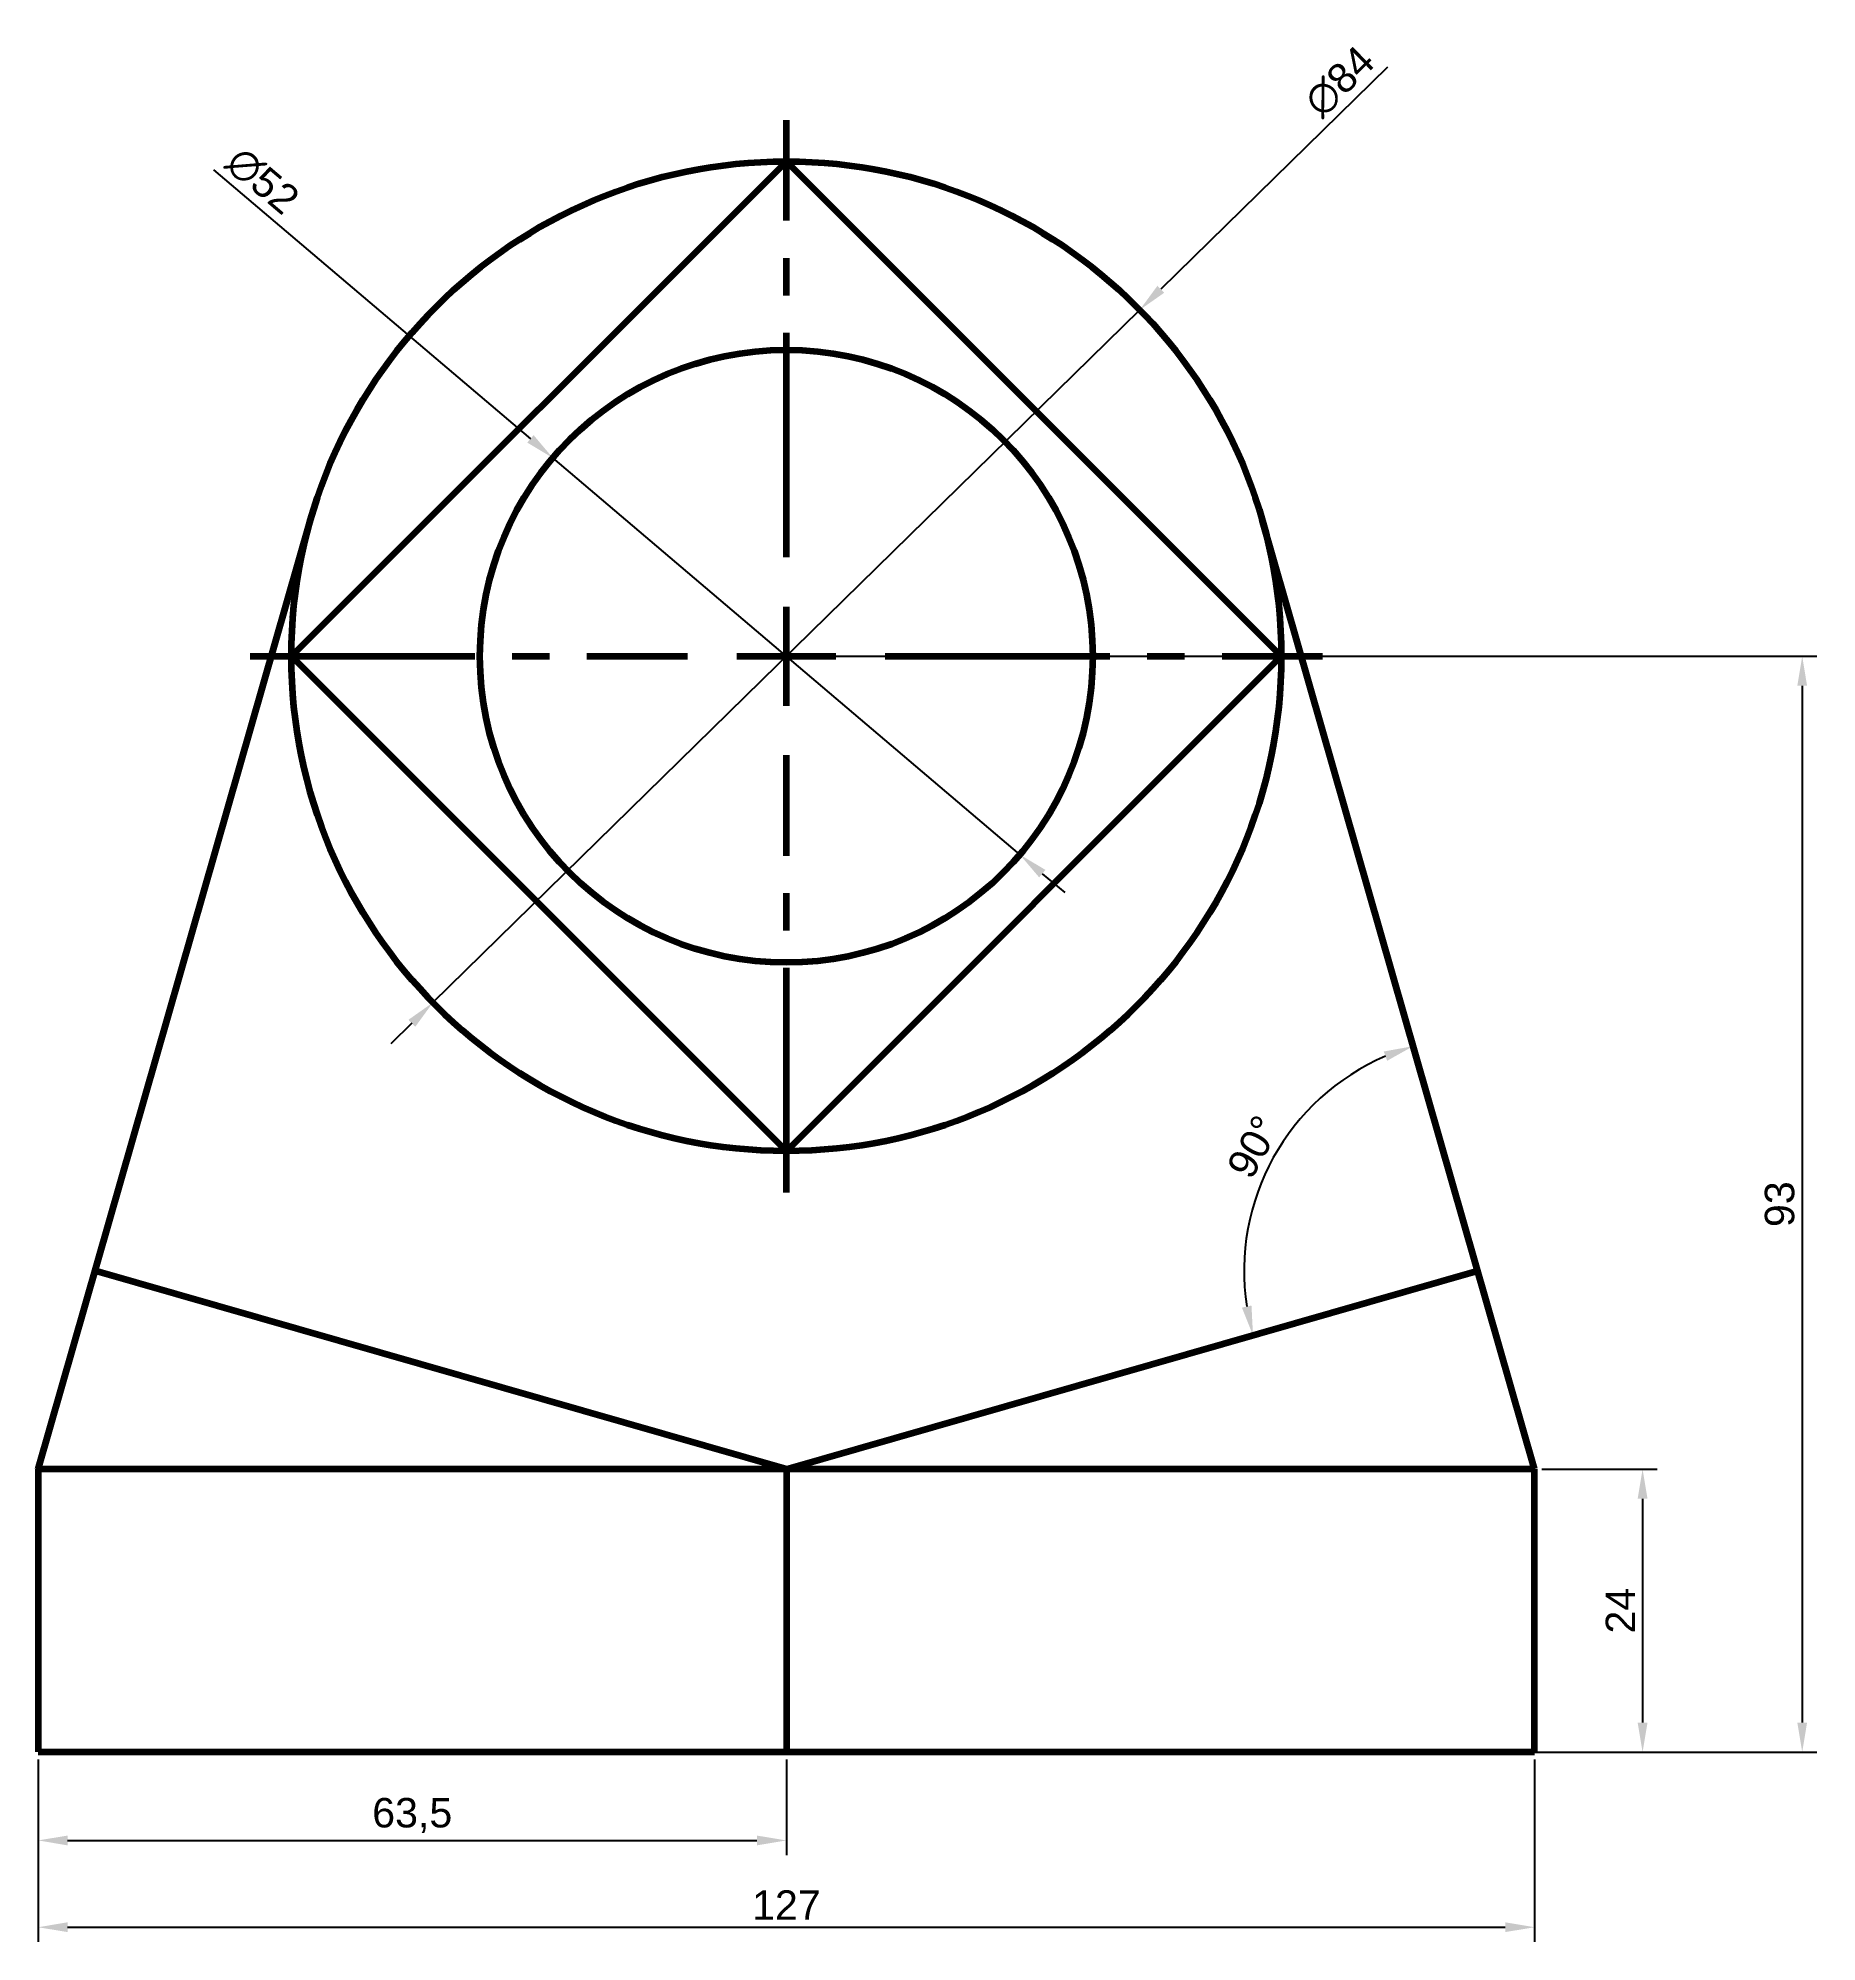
# Model space of a CAD drawing. Header units: millimetres. Extents: x 86 to 237, y 75 to 236.
import ezdxf

# ---------------------------------------------------------------- set-up
doc = ezdxf.new("R2010")
doc.units = ezdxf.units.MM
doc.linetypes.add('CENTER2', pattern=[28.575, 19.05, -3.175, 3.175, -3.175])
doc.styles.get("Standard").update_dxf_attribs({"font": 'arial.ttf'})
doc.dimstyles.new('ISO-25', dxfattribs={"dimtxt": 2.5, "dimasz": 2.5, "dimexe": 1.25, "dimexo": 0.625, "dimtad": 1, "dimtxsty": 'Standard', "dimcen": 2.5, "dimadec": 0, "dimazin": 0, "dimtfac": 1, "dimtmove": 0, "dimatfit": 3, "dimfxl": 1, "dimarcsym": 0})

# ---------------------------------------------------------------- blocks, each defined once
blk = doc.blocks.new('*U2')
at = {"color": 0, "linetype": 'CENTER2', "lineweight": 100, "transparency": 16777216}
for p, q in [((0, 8.4), (0, 45.5)), ((-45.5, 0), (-8.4, 0)), ((8.4, 0), (45.5, 0)), ((0, -45.5), (0, -8.4))]:
    blk.add_line(p, q, dxfattribs=at)
at = {"color": 0, "linetype": 'Continuous', "lineweight": 100, "transparency": 16777216}
for p, q in [((0, -4.2), (0, 4.2)), ((-4.2, 0), (4.2, 0))]:
    blk.add_line(p, q, dxfattribs=at)
blk = doc.blocks.new('*D3')
at = {"color": 0, "lineweight": -2, "transparency": 16777216}
for p, q in [((200.45, 233.77), (181.21, 214.91)), ((119.43, 154.37), (179.42, 213.16)), ((117.65, 152.62), (115.86, 150.87))]:
    blk.add_line(p, q, dxfattribs=at)
at = {"color": 0, "transparency": 16777216}
for points in [[(180.92, 215.21), (181.5, 214.62), (179.42, 213.16)], [(117.36, 152.91), (117.94, 152.32), (119.43, 154.37)]]:
    blk.add_solid(points, dxfattribs=at)
at = {"layer": 'Defpoints', "color": 0, "transparency": 16777216}
for p in [(179.42, 213.16), (119.43, 154.37)]:
    blk.add_point(p, dxfattribs=at)
at = {"color": 0, "transparency": 16777216, "insert": (196.38, 232.54), "char_height": 2.5, "attachment_point": 5, "rotation": 44.4254}
blk.add_mtext('∅84', dxfattribs=at)
blk = doc.blocks.new('*D4')
at = {"color": 0, "lineweight": -2, "transparency": 16777216}
for p, q in [((100.82, 225.05), (127.71, 202.21)), ((169.24, 166.93), (129.61, 200.6)), ((171.15, 165.31), (173.06, 163.7))]:
    blk.add_line(p, q, dxfattribs=at)
at = {"color": 0, "transparency": 16777216}
for points in [[(127.98, 202.53), (127.44, 201.9), (129.61, 200.6)], [(171.42, 165.63), (170.88, 165), (169.24, 166.93)]]:
    blk.add_solid(points, dxfattribs=at)
at = {"layer": 'Defpoints', "color": 0, "transparency": 16777216}
for p in [(129.61, 200.6), (169.24, 166.93)]:
    blk.add_point(p, dxfattribs=at)
at = {"color": 0, "transparency": 16777216, "insert": (104.97, 224.12), "char_height": 2.5, "attachment_point": 5, "rotation": 319.6557}
blk.add_mtext('∅52', dxfattribs=at)
blk = doc.blocks.new('*D5')
at = {"color": 0, "lineweight": -2, "transparency": 16777216}
for p, q in [((150.05, 183.76), (236.89, 183.76)), ((235.64, 181.26), (235.64, 93.26)), ((150.05, 90.76), (236.89, 90.76))]:
    blk.add_line(p, q, dxfattribs=at)
at = {"color": 0, "transparency": 16777216}
for points in [[(235.22, 181.26), (236.05, 181.26), (235.64, 183.76)], [(235.22, 93.26), (236.05, 93.26), (235.64, 90.76)]]:
    blk.add_solid(points, dxfattribs=at)
at = {"layer": 'Defpoints', "color": 0, "transparency": 16777216}
for p in [(149.43, 183.76), (149.43, 90.76), (235.64, 90.76)]:
    blk.add_point(p, dxfattribs=at)
at = {"color": 0, "transparency": 16777216, "insert": (233.73, 137.26), "char_height": 2.5, "attachment_point": 5, "rotation": 90}
blk.add_mtext('93', dxfattribs=at)
blk = doc.blocks.new('*D6')
at = {"color": 0, "lineweight": -2, "transparency": 16777216}
for p, q in [((213.55, 114.76), (223.34, 114.76)), ((222.09, 112.26), (222.09, 93.26)), ((213.55, 90.76), (223.34, 90.76))]:
    blk.add_line(p, q, dxfattribs=at)
at = {"color": 0, "transparency": 16777216}
for points in [[(221.67, 112.26), (222.51, 112.26), (222.09, 114.76)], [(221.67, 93.26), (222.51, 93.26), (222.09, 90.76)]]:
    blk.add_solid(points, dxfattribs=at)
at = {"layer": 'Defpoints', "color": 0, "transparency": 16777216}
for p in [(212.93, 114.76), (212.93, 90.76), (222.09, 90.76)]:
    blk.add_point(p, dxfattribs=at)
at = {"color": 0, "transparency": 16777216, "insert": (220.21, 102.76), "char_height": 2.5, "attachment_point": 5, "rotation": 90}
blk.add_mtext('24', dxfattribs=at)
blk = doc.blocks.new('*D7')
at = {"color": 0, "lineweight": -2, "transparency": 16777216}
for p, q in [((85.93, 90.14), (85.93, 82.01)), ((149.43, 90.14), (149.43, 82.01)), ((88.43, 83.26), (146.93, 83.26))]:
    blk.add_line(p, q, dxfattribs=at)
at = {"color": 0, "transparency": 16777216}
for points in [[(88.43, 83.67), (88.43, 82.84), (85.93, 83.26)], [(146.93, 83.67), (146.93, 82.84), (149.43, 83.26)]]:
    blk.add_solid(points, dxfattribs=at)
at = {"layer": 'Defpoints', "color": 0, "transparency": 16777216}
for p in [(85.93, 90.76), (149.43, 90.76), (149.43, 83.26)]:
    blk.add_point(p, dxfattribs=at)
at = {"color": 0, "transparency": 16777216, "insert": (117.68, 85.38), "char_height": 2.5, "attachment_point": 5}
blk.add_mtext('63,5', dxfattribs=at)
blk = doc.blocks.new('*D8')
at = {"color": 0, "lineweight": -2, "transparency": 16777216}
blk.add_arc((208.1, 131.6), 19.83, 113.242, 188.7869, dxfattribs=at)
at = {"color": 0, "transparency": 16777216}
for points in [[(200.13, 150.22), (200.41, 149.43), (202.62, 150.67)], [(188.9, 128.66), (188.09, 128.48), (189.03, 126.13)]]:
    blk.add_solid(points, dxfattribs=at)
at = {"layer": 'Defpoints', "color": 0, "transparency": 16777216}
for p in [(189.8, 195.35), (193.83, 145.38), (208.1, 131.6), (149.43, 114.76), (212.93, 114.76)]:
    blk.add_point(p, dxfattribs=at)
at = {"color": 0, "transparency": 16777216, "insert": (189.08, 142.13), "char_height": 2.5, "attachment_point": 5, "rotation": 61.0144}
blk.add_mtext('90°', dxfattribs=at)
blk = doc.blocks.new('*D9')
at = {"color": 0, "lineweight": -2, "transparency": 16777216}
for p, q in [((85.93, 90.14), (85.93, 74.64)), ((212.93, 90.14), (212.93, 74.64)), ((88.43, 75.89), (210.43, 75.89))]:
    blk.add_line(p, q, dxfattribs=at)
at = {"color": 0, "transparency": 16777216}
for points in [[(88.43, 76.31), (88.43, 75.48), (85.93, 75.89)], [(210.43, 76.31), (210.43, 75.48), (212.93, 75.89)]]:
    blk.add_solid(points, dxfattribs=at)
at = {"layer": 'Defpoints', "color": 0, "transparency": 16777216}
for p in [(85.93, 90.76), (212.93, 90.76), (212.93, 75.89)]:
    blk.add_point(p, dxfattribs=at)
at = {"color": 0, "transparency": 16777216, "insert": (149.43, 77.77), "char_height": 2.5, "attachment_point": 5}
blk.add_mtext('127', dxfattribs=at)
blk = doc.blocks.new('*U10')
at = {"color": 0, "linetype": 'CENTER2', "lineweight": 100, "transparency": 16777216}
for p, q in [((0, 8.4), (0, 45.5)), ((-45.5, 0), (-8.4, 0)), ((8.4, 0), (45.5, 0)), ((0, -45.5), (0, -8.4))]:
    blk.add_line(p, q, dxfattribs=at)
at = {"color": 0, "linetype": 'Continuous', "lineweight": 100, "transparency": 16777216}
for p, q in [((0, -4.2), (0, 4.2)), ((-4.2, 0), (4.2, 0))]:
    blk.add_line(p, q, dxfattribs=at)

msp = doc.modelspace()

# ---------------------------------------------------------------- linework, layer by layer
at = {"lineweight": 100}
for p, q in [((149.428, 225.765), (107.428, 183.765)), ((191.428, 183.765), (149.428, 225.765)), ((85.928, 114.765), (109.058, 195.352)), ((212.928, 114.765), (189.798, 195.352)), ((107.428, 183.765), (149.428, 141.765)), ((149.428, 141.765), (191.428, 183.765)), ((149.428, 114.765), (90.761, 131.603)), ((149.428, 114.765), (208.095, 131.603)), ((212.928, 114.765), (85.928, 114.765)), ((85.928, 114.765), (85.928, 90.765)), ((149.428, 114.765), (149.428, 90.765)), ((212.928, 90.765), (212.928, 114.765)), ((85.928, 90.765), (212.928, 90.765))]:
    msp.add_line(p, q, dxfattribs=at)
for radius in [42, 26]:
    msp.add_circle((149.428, 183.765), radius, dxfattribs=at)

# ---------------------------------------------------------------- block references
at = {"linetype": 'CENTER2', "lineweight": 100}
for name in ['*U2', '*U10']:
    msp.add_blockref(name, (149.428, 183.765), dxfattribs=at)

# ---------------------------------------------------------------- dimensions: what is measured, and where the dimension line sits
at = {"color": 240, "true_color": 0xed1f24}
for p1, p2, picture, middle in [((119.433, 154.365), (179.423, 213.164), '*D3', (197.758, 231.135)), ((169.244, 166.933), (129.612, 200.596), '*D4', (103.692, 222.613))]:
    dim = msp.add_diameter_dim_2p(p1=p1, p2=p2, dimstyle='ISO-25', dxfattribs=at)
    dim.commit()
    dim.dimension.update_dxf_attribs({"geometry": picture, "text_midpoint": middle, "dimtype": 163})
dim = msp.add_angular_dim_2l(base=(193.826, 145.376), line1=((149.428, 114.765), (208.095, 131.603)), line2=((212.928, 114.765), (189.798, 195.352)), dimstyle='ISO-25', dxfattribs=at)
dim.commit()
dim.dimension.update_dxf_attribs({"geometry": '*D8', "text_midpoint": (189.084, 142.135)})
dim = msp.add_aligned_dim(p1=(149.428, 183.765), p2=(149.428, 90.765), distance=86.207, dimstyle='ISO-25', dxfattribs=at)
dim.commit()
dim.dimension.update_dxf_attribs({"geometry": '*D5', "text_midpoint": (233.733, 137.265)})
dim = msp.add_linear_dim(base=(222.09, 90.765), p1=(212.928, 114.765), p2=(212.928, 90.765), angle=90, dimstyle='ISO-25', dxfattribs=at)
dim.commit()
dim.dimension.update_dxf_attribs({"geometry": '*D6', "text_midpoint": (220.21, 102.765)})
for base, p2, picture, middle in [((149.428, 83.255), (149.428, 90.765), '*D7', (117.678, 85.383)), ((212.928, 75.894), (212.928, 90.765), '*D9', (149.428, 77.775))]:
    dim = msp.add_linear_dim(base=base, p1=(85.928, 90.765), p2=p2, dimstyle='ISO-25', dxfattribs=at)
    dim.commit()
    dim.dimension.update_dxf_attribs({"geometry": picture, "text_midpoint": middle})

doc.saveas('drawing.dxf')
